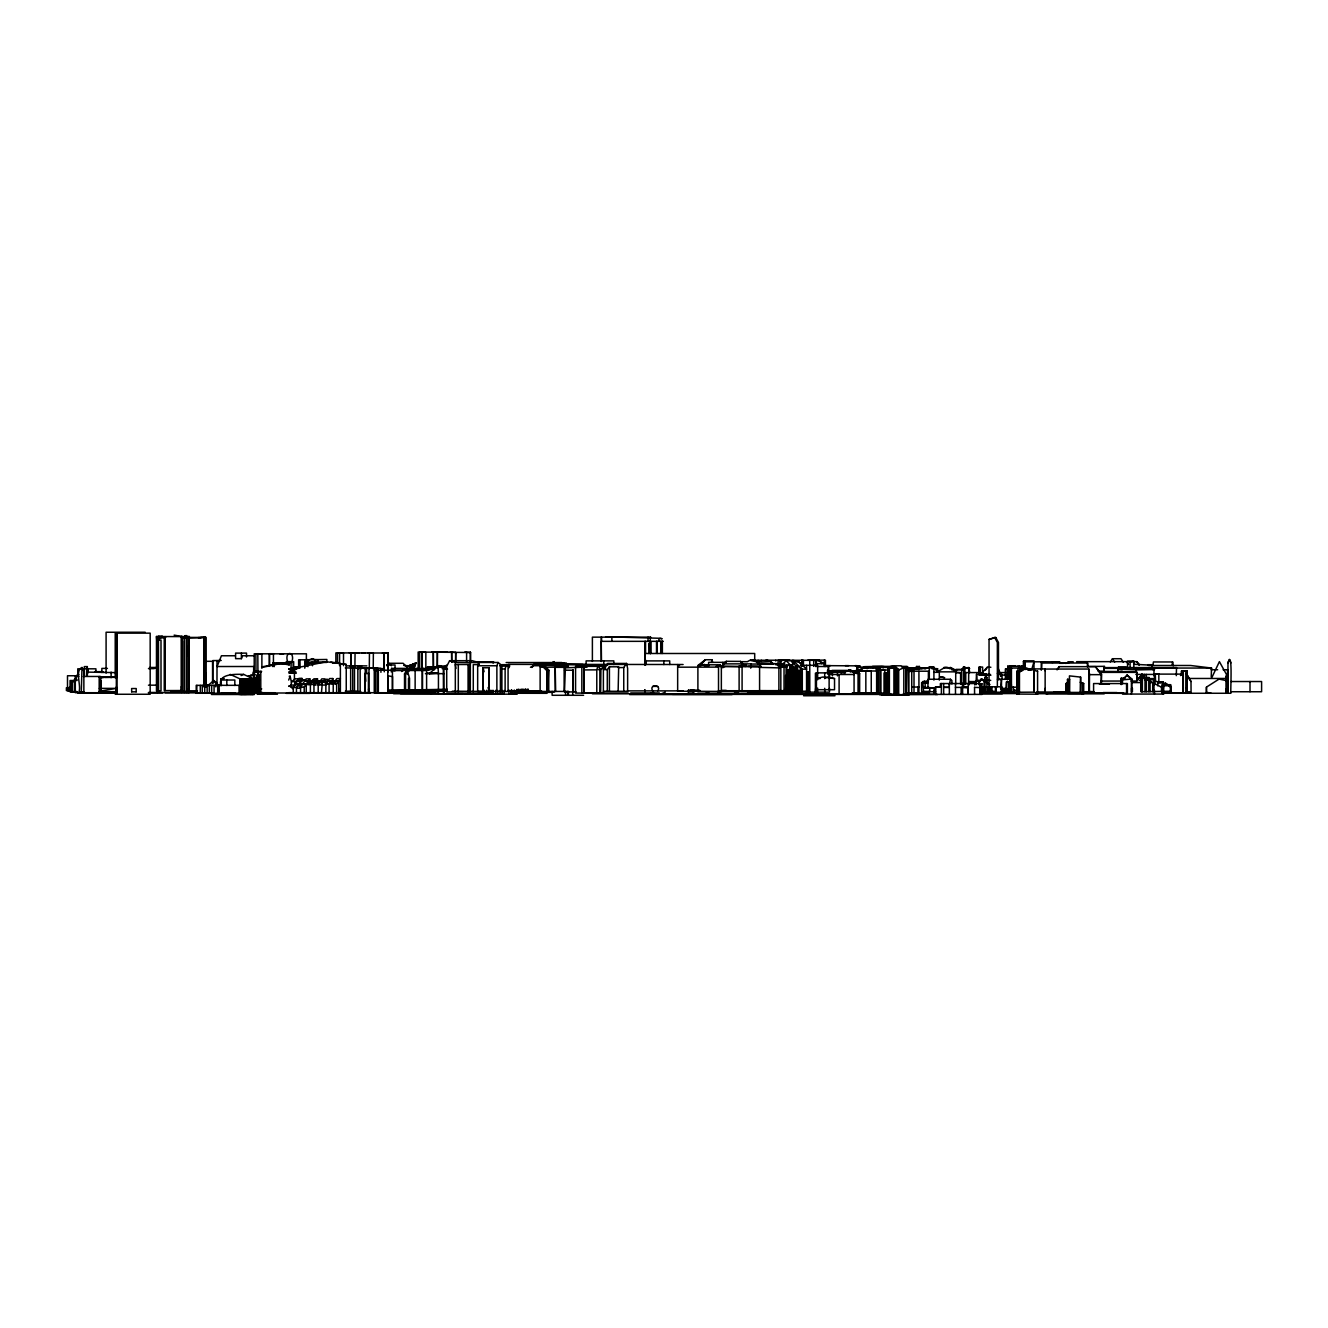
<?xml version="1.0" encoding="UTF-8"?>
<svg xmlns="http://www.w3.org/2000/svg" width="1328" height="1328" viewBox="0 0 1328 1328"><rect width="100%" height="100%" fill="white"/><g stroke="black" fill="none" stroke-linecap="round" stroke-linejoin="round"><path stroke-width="1.5" d="M1023.407 669.594L1023.407 661.311L1024.286 660.829L1025.15 667.934L1021.448 668.698M493.169 694.245L493.169 690.311M599.858 693.083L599.858 669.827L598.911 666.341L597.816 666.291L584.818 666.291L583.822 669.926L583.822 693.083L583.888 666.357M662.174 653.426L662.141 641.324M1025.498 661.809L1024.286 660.829M1045.153 688.352L1045.136 692.237L1045.136 668.914L1034.396 668.914L1034.396 670.823L1034.396 668.914M974.818 685.032L974.852 681.579L968.892 681.579L968.842 685.099M991.717 692.087C1001.262 690.593 977.757 692.054 994.025 692.502M1147.143 677.529L1147.093 679.72L1149.002 679.704L1149.069 677.529L1147.143 677.529L1147.259 680.251L1141.748 674.209L1136.967 681.065L1131.008 681.015M511.38 690.294L511.28 694.146L511.263 690.045M1104.099 666.49L1103.983 671.138L1098.073 671.121M1099.435 672.383L1137.183 672.383L1136.951 680.417L1142.528 674.209M645.225 664.896L645.375 659.203M1087.466 667.038L1087.566 663.021L1041.899 663.021L1041.667 669.03M785.91 681.164L785.628 690.643L785.628 675.471L787.537 675.471L787.537 690.643L759.583 690.643M1000.914 676.45L1001.013 673.479L997.378 673.379M982.72 674.209L982.737 675.139M1146.844 678.591L1154.132 678.591L1154.098 679.82L1148.62 679.82M1136.585 669.345L1136.668 667.586L1136.585 669.129M750.768 663.867L750.768 667.835L750.768 663.867L722.864 663.867L726.267 661.311L740.41 661.394L743.165 663.867M815.624 688.419L815.425 692.22L815.425 673.196L817.467 673.196M1118.541 669.345L1118.442 666.971L1126.194 666.971M272.539 666.324L272.755 663.236L274.099 663.236L274.249 666.623M187.912 655.667L189.406 636.61L164.373 636.56L164.373 690.593L182.783 690.527L182.783 640.76L181.604 640.76M1154.746 667.619L1154.646 669.129L1117.977 669.229L1136.27 669.86L1136.104 671.918L1117.927 671.918L1118.541 667.469M1226.325 693.266L1226.259 675.919L1226.458 680.915M877.941 689.083L877.625 692.934L877.625 669.76L878.489 668.648L879.485 669.827L877.625 669.827L879.717 668.648L880.713 669.71L880.713 692.934M1008.467 692.187L1008.682 681.828L1006.541 681.845L1005.927 692.187M1170.466 691.971L1170.566 684.684L1161.884 684.684M391.229 671.918L391.561 668.382L417.424 668.382M1001.627 675.753L1001.777 674.292L997.892 674.292M1001.495 686.659L1001.495 679.687L997.411 679.272L1009.828 679.272L1010.376 692.187M1001.495 679.687L1000.631 688.402L1005.91 688.352M990.124 674.292L976.545 674.292L975.914 684.202M1010.376 680.351L1008.616 682.708M1010.84 672.947L1011.438 668.034L1023.639 668.084M300.56 692.652L300.56 687.107L304.577 681.181L315.948 682.011L316.296 680.7L323.517 681.032L325.094 678.874L321.758 678.874L318.189 684.235L318.189 692.652M1067.546 693.365L1067.596 679.073L1067.662 693.365L1080.61 693.365L1080.61 677.097L1069.438 675.869L1069.438 693.365L1069.555 679.073M1152.87 665.444L1153.434 661.958L1172.624 661.958L1173.238 665.809M426.554 669.827L427.965 667.005L446.44 667.005M547.9 673.811L548.547 669.893L544.961 666.307L540.131 666.756L540.131 691.44L568.434 691.44L568.401 695.291M83.863 691.805L78.999 691.805C81.406 685.746 74.667 670.391 82.004 667.486L81.307 691.805M1172.043 665.378L1172.624 661.958M1170.798 691.224L1141.134 691.755L1141.134 677.18L1142.595 677.313L1141.134 677.18M207.732 685.663L213.858 680.55L216.564 682.907L215.8 686.875M927.309 683.256L928.056 679.255L950.433 679.255L951.894 680.484L951.894 683.986M949.321 685.248L950.433 679.255M1163.195 691.722L1170.798 691.888L1170.798 687.306L1165.436 683.173L1163.295 685.198M990.688 675.255L982.936 675.255L983.235 672.665L982.322 672.665L981.757 675.288M711.443 662.357L712.024 659.734L705.301 659.734L697.864 665.477L701.549 665.477M886.39 686.476L887.569 694.262L888.399 667.088L887.934 694.262M888.183 682.625C889.411 679.936 885.693 666.872 889.362 667.469M916.137 668.482L916.619 666.473L919.424 666.473L919.424 669.312M918.744 669.312L919.424 666.473M993.991 691.44L994.025 691.29A3.038 1.262 12.9 0 1 993.659 691.805A2.689 1.145 13.5 0 1 993.045 692.037A2.49 1.013 12.5 0 1 992.165 692.054L989.426 691.257M315.948 682.011L316.296 680.7L317.492 682.011L317.492 678.807L313.956 678.807C307.117 685.182 326.024 678.425 308.86 680.998L309.839 682.26L309.839 678.874L306.17 678.874L304.577 680.998L308.262 680.998L309.839 678.874M297.505 668.333L295.463 668.266L295.032 669.445L288.857 669.229L294.965 666.938L298.75 668.216L292.243 669.727L294.849 669.744M320.197 682.011L320.546 680.7L320.197 682.011L331.187 681.065L329.095 684.053L325.858 684.053L325.858 692.652M888.98 667.453L857.573 667.088L856.776 670.109L861.59 670.092M908.369 695.108L907.754 667.486L906.177 667.486L905.746 669.03L905.746 695.108M322.488 681.314L321.459 685.049L325.858 685.049L324.746 681.297L322.488 681.314L321.459 692.652M405.521 689.166L404.525 692.801L404.525 673.927L406.335 670.706L407.43 674.491M859.897 671.088C859.233 668.665 862.868 668.997 861.158 671.121L858.253 671.387M986.023 675.288L986.339 674.176L982.936 674.192M338.756 692.652L338.756 680.849L340.383 678.591L336.847 678.591L333.228 683.837L336.648 683.837L338.756 681.015L332.813 681.779L331.187 680.683L331.187 683.787L332.813 678.542L329.543 678.542L325.858 684.053M596.787 693.083L596.787 669.86L597.816 666.291M293.903 687.871L290.683 686.31L291.745 681.43L300.493 681.131L302.103 678.492L298.949 678.492L297.323 681.148L300.493 681.131M1016.235 692.27L1034.13 692.154L1034.13 669.827L1031.756 669.362L1033.981 661.809M505.121 691.473L505.121 668.98L506.366 664.681L500.673 664.681M464.85 651.998L470.527 652.513L470.527 662.373M887.934 669.046L891.885 667.669L895.52 668.25L895.52 694.262M447.835 652.015L437.808 652.048M1019.589 667.835L1019.472 666.357L1009.695 666.274L1008.882 678.791M450.026 652.031L455.703 652.463L455.703 662.34M252.785 694.494L253.598 671.354L261.633 671.354M470.311 691.905L470.361 662.506L478.595 662.489L478.595 664.598M572.683 695.291L573.049 669.76L573.049 691.905M420.163 652.015L425.84 652.38L425.84 670.258M1019.871 669.594L1020.419 668.133L1023.971 668.067M416.079 662.871L414.668 666.639L414.668 663.419L416.461 663.137M269.368 666.058L269.368 653.708L273.651 653.725M496.871 691.473L496.871 665.76L498.116 662.473L500.407 664.299L500.407 691.473M255.856 654.14L256.005 672.35M288.674 680.036L290.135 676.234L289.205 676.234M304.212 692.652L304.212 687.124L308.262 681.181L304.726 680.799M576.12 691.905L564.5 691.905L565.396 667.818L587.076 667.071M246.51 657.011L246.51 653.11L235.604 653.11L235.604 658.655L241.381 658.671L242.526 655.766L253.797 655.766M506.366 664.681L508.076 665.959L508.076 691.473L477.665 691.473L477.665 665.776L478.96 662.473L498.116 662.473M1016.684 682.891L1018.344 681.081M315.251 659.667L314.67 661.145L315.251 659.667L317.591 659.734L318.288 661.145L317.591 659.734M431.716 652.031L437.393 652.397L437.393 668.266M434.024 670.009L434.522 668.814L428.961 668.814L428.529 669.976L427.965 667.005M1227.852 662.987C1233.098 647.516 1230.143 693.598 1230.94 693.266L1161.768 693.266M349.314 652.961L359.34 652.994M1212.049 677.147L1219.403 661.643L1226.458 674.425L1226.458 693.266L1226.458 688.767M935.393 687.223L941.386 686.792L935.393 687.223L935.393 694.395L982.122 694.395L982.122 688.651L980.994 688.651M493.086 663.104L493.701 661.875L476.835 661.875M791.471 666.639L791.953 665.693L792.7 666.639L790.343 666.639L790.509 691.357L790.343 665.228L780.914 665.511M836.308 672.184L844.957 672.134L829.519 672.433M75.065 679.654L77.572 674.674L78.883 674.69M925.981 682.791L926.728 681.281L927.94 682.791L927.94 688.004M478.595 662.489L472.253 660.697L449.611 660.697L446.706 666.39L446.706 691.905L489.003 691.905M1019.672 669.594L1020.419 668.133M969.739 668.598L964.726 667.918L968.809 667.569L969.739 672.582M1140.105 680.55L1141.316 678.243L1140.022 680.55L1141.748 680.55M318.073 681.231L318.504 682.011L317.06 681.247L313.956 685.115L315.948 685.115L315.948 680.965L317.492 678.807M405.571 692.801L405.571 673.927L407.381 670.706L409.539 678.276L409.539 692.801M984.978 692.253L984.944 677.778L985.957 676.052L986.953 677.778L986.903 692.253M361.515 652.994L365.449 652.994M984.944 677.778L985.94 676.052L986.903 677.778M74.683 679.654L77.572 674.674M552.332 662.855L554.274 661.61M1180.575 675.487L1182.352 672.466L1180.542 675.487M277.469 694.212L257.25 694.212L257.25 675.454L258.661 673.08L256.619 675.454L256.619 690.427M830.93 672.267L832.025 670.408L851.497 670.408M290.683 685.049L295.264 685.049L297.323 681.032L300.493 681.032L298.435 684.484L302.967 683.787L295.264 684.202L293.272 687.306L293.272 692.652M279.76 653.791L283.677 653.791M296.459 692.652L296.459 687.306L298.435 684.086L295.264 684.103L298.435 684.202M1057.32 669.395L1059.229 666.656L1095.434 666.656L1101.46 674.026L1101.095 684.169M968.56 684.02L968.809 667.569M509.039 667.718L509.703 665.959M322.737 682.243L323.517 681.032L315.948 680.965M923.159 682.675L923.923 681.496L925.135 682.675L925.135 688.004M184.824 635.664L186.966 637.307M985.426 670.076L987.302 667.254L990.887 667.254M313.956 692.652L313.956 684.103L315.948 681.115M600.654 693.083L600.937 668.432L598.812 669.843L601.103 669.312M1007.836 668.997L1007.388 679.919M310.387 692.652L310.387 684.103L312.395 681.115M1110.308 661.942L1112.466 658.721L1121.015 658.721L1123.222 662.157M382.929 668.864L383.477 668.05L384.423 669.229L380.406 669.295M623.745 691.29L623.745 667.569L626.55 663.436L607.626 663.436L603.377 669.611L607.294 669.594L609.419 666.805L618.682 666.789L618.134 691.29M1057.038 669.843L1059.229 666.656M553.909 665.195L555.735 663.651M770.738 661.543L773.128 663.867L770.738 661.543L758.537 662.157L750.37 660.448L754.553 659.568L758.354 663.867M292.791 681.281L294.434 679.006L294.434 668.216L326.456 661.742L346.243 664.465L346.243 692.652M726.267 661.311L724.391 663.867L724.391 662.888L726.366 662.888M716.058 666.274L717.601 665.477M697.897 691.49L697.897 667.121L699.657 664.797L720.307 664.797L722.034 667.005L721.17 667.005M1024.635 667.984L1018.875 672.433L1024.635 667.984L1031.225 669.229M304.776 668.216L304.876 661.444L305.573 662.539L326.871 662.34L305.573 662.34L305.573 666.523M600.654 668.864L605.419 666.789L603.725 666.805M720.307 664.797L718.514 667.121L677.662 667.187L679.737 664.813M790.343 666.639L791.953 665.693M531.98 667.503L533.441 665.71L544.912 665.71M923.159 682.791L924.371 681.281L926.728 681.281M306.419 662.157L307 661.444L307.731 662.539L307.731 659.468M989.974 684.584L981.956 678.857L979.267 681.779M806.876 692.22L807.324 671.752L808.354 671.752L808.918 675.57L808.918 692.22M807.889 692.22L808.354 671.752M299.497 684.601L296.459 688.203L300.56 688.203L299.497 684.601L301.539 687.008M427.882 670.374L425.558 668.648L419.947 669.345L429.309 669.129L423.267 669.129M701.632 664.033L705.301 659.734M697.897 667.187L699.956 664.813M895.52 668.25L889.926 667.137L892.632 667.121M367.624 653.061L373.367 653.293L373.218 668.764M382.431 653.11L386.199 653.276M1131.838 688.369L1131.838 679.023L1127.19 675.155L1122.492 679.853L1122.492 683.92M288.674 686.327L291.164 685.796M1127.19 675.155L1122.492 679.853L1131.838 679.023M320.546 680.7L323.517 681.629L327.07 679.023L327.933 681.629L331.187 680.965M386.614 665.693L388.921 663.286L403.131 663.286L407.829 667.984M987.302 667.254L979.832 675.089M935.626 691.722L921.632 691.639L921.632 682.675L923.923 681.496M905.928 673.047L905.746 669.03L907.754 667.486M306.237 692.652L306.237 684.119L302.552 684.119L306.237 684.567L310.32 681.563M628.144 692.984L575.572 693.083L575.572 666.357L604.373 666.291M429.392 673.645L437.974 665.693L440.398 665.726L443.32 667.984L443.452 693.531M780.333 666.108L786.242 660.763L790.957 660.763L797.431 667.436L797.431 691.788M401.637 671.503L404.094 669.295L408.891 671.553M907.306 668.681L908.369 667.752M300.493 680.6L305.49 679.82L301.406 679.82L300.493 683.97M915.224 669.262L916.619 666.473M337.777 653.094L343.504 653.31L343.504 665.677M442.174 668.731L446.606 665.129M1023.357 668.548L1017.978 672.151L1023.357 668.548L1031.292 670.125M815.541 666.54L816.139 659.883L816.703 666.507L828.539 666.507L828.539 674.458M652.729 690.859C648.379 684.003 662.074 684.468 657.792 690.859M813.715 660.365L813.715 666.357M604.257 666.39L607.577 664.83L588.437 664.83L586.262 666.357M329.095 692.652L329.095 683.787L332.548 681.662M956.675 670.64L950.616 667.536C937.319 669.594 946.399 664.913 950.134 668.897M555.204 691.44L555.204 667.337L564.134 667.353L567.537 665.278L568.434 667.204M544.961 666.307L542.604 667.204L545.493 665.278L568.434 665.959M861.158 671.121L861.158 669.063L862.868 667.967L879.402 667.635L880.481 669.03L880.481 693.05M865.939 667.967L863.217 668.366M1206.455 687.124L1206.455 693.266L1206.438 687.124L1219.071 679.089L1226.109 680.567M924.935 668.947L930.662 666.639L935.476 669.395L937.585 672.317M693.847 693.067L688.286 693.067L688.634 690.062M1024.602 660.829L1023.805 669.594M944.158 667.851L937.402 671.852L956.11 671.852M915.54 668.797L916.818 668.05M867.284 666.905L865.79 667.735L864.561 666.639L881.925 666.407L883.137 667.951M750.851 659.767L747.382 661.676L740.974 661.676M555.204 667.337L555.668 691.44M530.436 667.303L533.441 665.71M891.088 667.602L892.615 666.805L883.17 666.805M863.034 667.42L865.773 667.22M865.375 667.403L866.404 666.872M782.74 666.623L784.035 666.623L775.403 663.602L761.127 663.602L759.583 667.403L778.889 667.868L784.035 666.623L784.035 690.643M241.098 675.57L243.655 674.392L253.548 679.073L253.366 694.494M243.655 674.392C236.65 674.275 217.609 673.163 220.763 685.381M220.763 678.774L222.772 679.239M222.224 679.239L224.233 678.525M428.761 670.109L433.625 668.698M649.757 693.78L653.575 692.187M661.444 693.78L665.262 692.187M412.46 668.333L412.46 664.199L414.668 663.419M890.972 667.37L892.366 667.137M841.769 672.798L850.169 670.142L859.648 673.628L859.648 693.033M846.7 671.47L850.169 670.142M307.299 660.514L312.379 658.655L314.67 659.784L312.379 658.655M698.179 666.208L702.047 664.78M705.649 666.058L709.119 664.78M898.707 695.075L898.707 669.727L895.753 667.038L892.831 667.038L895.786 669.86L894.757 668.88L894.757 694.262L895.769 670.192L894.757 669.478L898.707 669.876L903.82 667.884L903.82 695.108L881.742 695.075M891.237 667.254L892.615 667.337M891.852 667.436L893.761 666.756M307.88 663.685L316.247 662.357L307.88 663.685L307.88 666.689M360.154 692.851L360.154 667.735L378.131 668.449M989.045 687.356L989.045 639.415L994.672 637.49L995.784 637.49L998.473 642.486L998.473 679.753M995.784 637.49L989.045 639.415M443.32 667.984L445.942 669.428M157.302 638.901L165.801 637.174M253.698 674.74L248.203 676.101L255.109 674.707M1153.019 669.926L1154.298 669.544L1136.104 669.926M423.101 669.329L425.558 668.648M430.82 693.631L434.472 692.652M903.82 667.884L900.932 665.793L893.312 665.793L887.552 667.337M357.249 668.615L360.917 667.851L357.962 668.631M220.73 660.182L218.522 660.564M1067.314 683.405L1068.459 683.273M360.154 667.735L366.611 668.88M1080.212 682.227L1083.698 683.555L1083.698 692.618L1065.986 692.618L1065.986 683.538L1067.745 683.405M1065.986 683.538L1068.293 683.09M859.847 667.121L858.668 667.42M825.103 677.795L828.274 677.014L834.532 678.575L834.532 689.697L816.504 689.697M409.771 665.71L410.734 664.813L414.187 665.594M828.307 671.985L843.844 672.034L845.123 673.08L845.123 671.736L827.444 672.034M354.045 665.942L349.762 665.942M357.182 665.809L360.303 665.809M879.402 667.635L874.92 667.635L876.629 669.827L880.481 669.03M981.641 691.805L985.326 691.041M1131.29 661.859L1133.846 661.112L1127.505 661.112L1127.572 667.752M330.855 662.058L346.243 664.465M877.625 669.611L880.713 669.71M1021.796 670.258L1019.24 670.922M794.908 667.054L798.609 666.341L802.212 670.358L801.083 670.308L802.295 671.653L802.295 691.788L747.432 691.788M980.296 674.757L990.688 675.039M1141.283 691.755L1141.283 677.164L1142.478 677.297M840.973 673.08L840.973 671.852L841.67 673.08L840.973 672.051L847.231 670.906L858.087 673.064L858.087 693.233M99.334 691.324L116.333 688.369L99.334 688.369M1003.619 688.751L1003.453 692.253L1008.5 691.905M1018.51 671.238L1022.726 670.574M1027.922 669.744L1031.657 669.146M96.097 671.437L94.803 671.653L102.787 671.653M1044.422 661.742L1041.252 662.174L1044.422 662.025M292.359 669.312L295.032 669.445M933.916 680.102L933.916 667.154L915.39 669.013L916.353 669.013M921.848 668.764L933.916 667.154M424.528 693.1L428.479 692.602M1053.37 662.24L1051.793 662.373L1059.893 661.908L1044.024 661.742M1010.027 692.187L1010.16 680.816L1011.388 685.248M200.81 637.423L205.076 637.075L205.076 686.908M302.552 684.484L306.237 684.152L302.552 684.152M254.495 677.795L257.117 678.575M1003.553 692.286L1005.877 692.104L1001.627 691.954M1005.811 692.054L1008.516 691.905M429.392 673.661L438.439 673.08L438.439 693.531M815.508 660.315L819.027 660.082L821.65 663.618M908.12 668.001L912.635 668.797M1170.798 687.306L1171.346 691.888L1161.801 691.971M780.416 665.809L792.6 665.228L792.7 691.357L740.841 691.357M247.539 679.106L247.772 694.494M988.978 692.054L991.037 692.087M989.31 692.154L989.509 686.792M840.973 672.034L842.317 672.034M447.138 689.996L388.224 690.411L447.304 689.249M447.138 691.091L388.224 691.506L447.304 690.344M241.48 694.494L241.48 678.89L242.626 678.874L243.456 694.494M828.456 672.549L832.457 672.449M542.471 666.307L546.754 670.59L548.464 670.557L548.464 691.44M244.286 694.494L244.286 678.824L246.327 679.106L246.327 694.494M802.427 669.229L806.561 669.129L798.709 661.759L794.227 661.759L802.212 669.229L802.212 691.788M188.925 638.021L200.744 637.639M392.524 692.801L392.524 676.633L387.776 675.786L388.457 692.801M968.228 683.538L968.228 694.395L968.228 687.323L955.463 687.423M421.092 668.299L424.13 668.25M908.933 671.437L914.013 671.37L914.013 693.382L907.339 693.382M932.04 668.831L937.585 668.764L937.585 671.088M253.548 679.073L251.473 679.239M257.25 679.836L259.973 680.168M1147.193 679.421L1149.118 679.388L1149.069 677.529M156.023 668.266L158.082 668.25M901.546 666.606L907.19 666.556L908.933 668.084L908.933 695.108L884.232 695.108M781.511 665.643L779.984 665.228L783.537 665.378M245.746 694.494L245.746 678.84L247.772 679.089M1157.999 682.592L1163.328 682.592L1157.999 682.675C1167.777 678.957 1162.432 686.659 1163.726 694.063L1122.492 694.063M312.91 662.705L317.226 662.971L311.615 662.357M750.768 664.066L771.751 663.967L771.087 662.323M887.718 669.993L879.85 670.026M404.525 673.927L405.571 673.927M853.107 672.582L858.718 672.532L855.464 672.084L856.909 673.628L856.909 672.084M960.924 672.715L955.712 672.483L960.924 672.715L960.924 684.086M242.825 694.494L242.825 678.84L244.037 678.84L244.933 679.139L244.933 694.494M334.49 662.589L339.188 662.689L332.797 663.17M542.604 666.756L540.131 666.756M583.888 669.926L596.787 669.86M278.432 663.104L273.302 663.386L287.96 663.303L278.731 663.12M618.134 667.586L623.745 667.569M882.107 666.54L884.066 666.54M547.817 691.44L548.547 669.893L548.547 691.44M832.025 672.433L830.979 672.449M1121.23 681.048L1100.879 681.065M410.236 665.66L414.386 665.66M739.115 690.726L739.115 666.241L745.655 666.59M893.279 667.469L894.757 667.469M908.933 668.084L903.82 668.1L902.077 666.556L907.19 666.556M834.25 671.005L849.721 670.989M845.123 672.034L843.844 673.08M853.107 672.184L859.067 672.665L859.067 693.033M934.962 688.12L923.558 687.539L935.443 688.07L926.695 687.456M145.184 632.244L106.091 632.244L106.091 673.18M185.206 635.664L186.733 635.631L187.746 637.307M162.481 636.278L158.48 636.278L159.493 636.942M157.302 640.046L161.003 640.046L161.003 690.892L156.472 690.892L156.472 636.51L163.759 636.56M161.369 636.859L165.037 636.859M187.978 692.452L187.978 637.872L180.874 637.158L184.443 637.872L184.443 692.452M184.26 638.901L184.26 637.125L185.439 637.125L174.134 635.116M205.076 637.075L204.728 693.266M650.72 637.141L592.388 637.141L592.388 661.41M189.074 637.423L206.172 637.423L206.172 686.908M202.371 637.639L198.204 637.639M184.443 637.872L181.604 637.872M663.27 641.324L601.235 641.358L601.368 661.51L601.235 637.141M470.527 652.513L418.171 652.031L418.171 670.042M388.191 671.868L388.025 653.027L335.868 652.911L335.868 662.772M234.824 655.766L221.427 655.766L217.078 666.523L253.665 666.507L253.681 678.293M306.419 659.8L298.634 659.8L298.634 667.951M765.808 660.215L789.795 660.215M810.246 660.149L825.452 660.149L825.452 666.507M752.893 660.282L767.833 660.282M778.606 660.298L816.703 660.315M220.979 660.564L212.862 660.564L212.862 683.455M815.226 660.746L819.027 660.746L824.29 663.701L816.703 663.701M779.569 661.062L783.354 660.215M792.667 661.062L796.817 661.062L802.046 663.801L802.046 660.298M205.242 661.311L213.459 661.311M757.973 661.195L761.359 661.195L761.359 660.282M1023.407 661.311L1025.498 661.311M1025.15 661.809L1042.546 661.809M1067.861 661.776L1073.207 661.776M1076.626 661.659L1136.768 661.643L1139.54 664.681M725.835 662.357L708.588 662.357L708.588 666.258M506.151 662.539L551.751 662.539M554.058 662.539L561.91 662.539M541.924 662.738L563.769 662.954M1068.924 662.722L1065.338 663.104M276.473 663.104L291.131 663.104L290.965 673.113M566.409 663.004L557.909 662.971M1059.976 663.319L1063.512 663.319M781.047 663.834L784.831 663.834M508.192 664.365L582.926 664.531M479.358 664.598L473.283 664.598L473.283 691.905M683.107 664.515L533.524 664.365M704.355 664.382L707.127 665.743L701.665 664.332L704.819 665.876M775.336 664.465L775.701 664.73M1147.674 664.714L1153.268 664.714M386.614 664.979L395.047 664.979L395.047 668.831M409.771 665.046L412.925 665.046M500.357 665.179L506.549 665.179M507.595 665.013L509.587 665.013M741.19 665.096L746.436 665.096M403.679 665.411L410.302 666.042M499.959 665.428L508.558 665.378M705.218 665.477L708.903 665.477M790.343 665.228L792.6 665.228M800.469 665.328L817.65 665.295L817.65 679.787M405.007 665.71L414.485 665.71M477.665 665.776L496.871 665.76M824.505 665.627L859.697 665.876M1148.537 665.494L1190.652 665.494L1211.518 668.05L1211.518 669.744M346.143 665.876L366.843 665.876M440.182 666.009L445.81 666.009M500.44 665.975L508.076 665.959M859.963 665.876L855.149 665.627M1021.896 666.025L1024.403 666.025M718.514 666.158L724.789 666.59L718.514 666.158L718.514 691.49M1017.447 666.291L1019.107 666.291M1019.456 666.125L1024.552 666.125M761.044 666.457L721.353 666.44L721.353 690.726M795.538 666.341L798.609 666.341M1087.898 666.49L1104.614 666.341M500.407 666.59L501.901 666.59L501.901 691.473M741.124 666.689L725.005 666.44M761.127 666.656L745.954 666.457M294.965 666.938L298.518 666.938M542.604 667.204L564.749 667.187M426.985 667.303L445.444 667.303M149.483 667.469L158.065 667.469M869.508 667.602L872.961 667.602M1104.996 667.602L1176.525 667.552L1176.293 675.67M296.426 667.934L300.128 667.934L299.962 659.8M345.297 667.934L357.846 667.934L357.846 691.224L345.297 691.224M907.92 667.801L916.303 667.768M294.434 668.216L298.302 668.216M908.269 668.017L928.455 668.017M107.435 668.399L101.858 668.399L101.858 672.499M1105.394 668.366L1119.62 668.366M1151.525 668.432L1133.813 668.432L1133.863 661.327M148.454 668.631L154.28 668.631M1008.732 668.98L1005.379 668.98L1005.379 678.857M1088.894 692.237L1088.844 669.046L1045.136 669.063L1045.219 670.872M288.774 669.279L296.194 669.295M918.179 669.312L906.974 669.395M407.779 669.395L434.82 669.113M788.002 691.357L788.002 669.627L790.243 669.627L790.243 691.357M964.261 669.378L956.11 669.378L956.11 672.483M1118.193 669.511L1122.177 669.893M292.359 669.827L295.032 669.279M1088.894 669.644L1088.894 670.806M1211.236 669.744L1217.66 669.744M1223.121 669.744L1227.968 669.744M879.418 670.159L884.78 670.159L884.78 693.05L852.742 693.05M963.132 669.959L961.704 669.959L963.63 666.689L963.73 685.514M374.264 670.225L415.133 670.225L415.133 693.216M861.009 670.275L855.249 670.673L861.009 670.574M374.845 670.491L374.845 692.801L374.728 670.491L378.331 670.491L378.331 692.801L377.683 688.734M404.21 670.557L393.553 670.557L391.561 668.382M405.737 670.507L426.603 670.507L426.603 693.216M827.825 671.022L876.629 671.005M827.244 671.022L871.251 671.038L871.251 692.851M909.796 671.204L928.388 671.204L928.388 681.131M1037.616 694.195L1016.684 694.046L1016.916 671.188L1018.144 671.188M1181.472 674.109L1181.472 671.022L1187.166 671.022L1187.166 693.15L1186.535 687.439M829.519 671.736L845.123 671.736M1018.012 671.686L1018.808 692.237M87.565 672.101L117.03 672.665M253.598 671.354L261.384 671.985M288.641 671.985L295.995 671.985M103.833 672.317L95.915 672.051L95.915 668.814L77.771 668.814L77.771 674.856M806.876 672.283L807.889 672.283M933.916 672.317L939.311 672.317L939.311 680.102M980.097 672.582L965.008 672.582L965.008 684.02M999.503 672.582L1005.827 672.582M816.454 672.848L829.485 672.914L829.485 678.691M887.569 672.848L884.199 672.848L884.199 694.262M288.973 673.18L296.36 673.18M426.603 673.08L438.439 673.08M368.985 673.479L364.735 673.479L364.735 692.851M425.408 673.661L443.917 673.645L443.917 693.531M859.648 673.628L848.658 670.142M1155.526 681.33L1155.31 673.96L1159.045 674.109M1158.746 674.109L1183.314 674.109M828.323 674.475L854.07 674.508M1135.855 674.425L1154.796 674.425L1154.796 682.243M982.322 672.665L982.322 675.089L983.235 675.089M1000.366 675.089L1006.06 675.089M807.905 675.57L808.918 675.57M77.024 675.753L67.496 675.753L67.496 690.792L71.446 690.792M78.817 676.467L75.298 676.467L75.298 692.701L117.196 692.735M83.332 676.467L100.613 676.467L100.613 692.701M99.334 677.081L116.333 677.081L116.333 691.656L116.499 688.087M1080.61 677.097L1080.328 693.365M99.285 677.346L115.453 677.28M104.962 677.429L114.059 677.28M101.028 677.811L104.447 677.313M222.772 678.525L221.56 679.239M1125.048 678.16L1121.23 678.16L1121.23 683.97M820.106 678.575L816.504 678.575L822.862 677.014L834.532 678.575M1188.178 678.475L1226.126 678.459M294.434 679.006L302.103 678.492L302.103 681.281M76.958 679.405L74.418 679.405L74.418 691.539M1067.546 679.471L1069.505 679.471M77.14 680.5L70.069 680.5L70.069 691.921L77.14 691.921M331.187 680.683L338.756 680.849M100.181 680.849L101.26 680.849L101.26 691.855M1231.106 681.53L1261.6 681.53L1261.6 691.739L1231.106 691.739M75.181 681.629L70.982 681.629L70.982 691.656L76.958 691.539M1131.838 682.575L1141.682 682.575M1150.496 682.592L1154.43 682.592M1163.245 682.459L1163.328 694.063L1163.245 682.459L1154.464 681.264M921.632 682.675L927.94 682.791M1165.436 683.173L1171.346 687.29M329.095 683.787L333.228 683.787L333.228 692.652M981.923 694.395L981.923 683.771L980.994 683.771L981.226 690.377M318.189 684.235L321.459 684.235M306.237 684.567L312.395 684.567M1099.401 684.219L1109.428 684.219M217.742 685.082L221.577 685.082M320.197 685.115L318.189 685.115L317.06 681.247M148.454 685.198L157.932 685.148M205.076 685.447L209.193 685.447M221.577 685.447L217.742 685.447L217.643 693.266M1161.801 685.763L1170.466 685.763M1016.866 686.178L1017.231 692.237L1016.966 671.188M652.729 686.377L657.792 686.377M979.798 686.792L1001.91 686.792L1001.91 692.187M912.469 687.057L918.926 687.041M293.272 687.306L296.459 687.306M949.321 687.34L943.644 687.34L949.321 687.356M962.617 694.395L962.617 683.538L962.617 687.306L968.228 687.306M1011.438 687.174L1017.945 687.174M974.553 694.395L974.553 687.34M980.18 687.605L974.52 687.34M968.261 687.804L962.617 687.323M115.918 688.087L116.681 691.656L99.334 691.656M253.648 688.867L261.732 688.867M1000.631 688.751L1008.666 688.751M1017.182 688.933L1018.808 688.8M1226.325 688.767L1227.52 688.767M187.978 689.166L189.157 689.166M254.71 689.564L260.852 689.564M699.79 690.328L690.676 690.328L699.79 690.676M722.083 690.361L726.217 690.361M70.982 690.56L66.4 690.56L66.4 687.788L68.226 687.921M508.192 690.875L541.542 690.875M627.43 690.875L683.107 690.875M718.514 690.726L766.123 690.726M189.074 691.025L197.507 691.025M507.977 691.191L541.26 691.191M792.584 690.942L797.464 690.942M170.997 691.407L175.894 691.407M603.377 691.29L627.629 691.29L627.629 668.382L626.55 663.436M722.034 691.49L677.662 691.224L677.662 664.564M800.469 691.224L806.561 691.224M923.159 691.49L927.94 691.49M174.582 691.523L196.81 691.523M346.359 691.722L350.426 691.722M356.568 691.556L360.303 691.556M697.864 691.722L794.36 691.589M987.783 691.755L994.489 691.755M1090.072 691.49L1094.255 691.739M1132.435 691.606L1131.506 691.606L1131.506 688.319L1132.435 688.319L1132.369 691.606M99.285 691.921L115.453 691.921M131.621 691.822L136.236 691.822M355.804 692.021L360.917 692.021M545.708 691.971L553.776 691.971M1053.735 691.788L1066.301 691.788M1083.299 691.971L1093.923 692.004L1082.951 692.237M1186.319 691.805L1191.067 691.805L1191 681.513L1186.551 673.977L1191 681.513M253.648 692.154L261.732 692.154M346.143 692.22L360.917 692.22M546.19 692.154L553.959 692.154M755.433 692.154L829.485 692.154L829.485 688.302M981.226 692.187L1015.439 692.286M1036.189 692.237L1066.782 692.237M148.454 692.469L189.406 692.452M254.495 692.602L257.931 692.602M362.577 692.585L370.861 692.585M522.336 692.585L525.689 692.585M546.123 692.353L551.85 692.353M1003.387 692.486L1008.516 692.486M1017.779 692.552L1019.721 692.552M1036.404 692.569L1080.544 692.552M1103.153 692.569L1116.981 692.569M165.004 692.851L212.115 692.851M221.261 692.768L234.824 692.768M253.482 692.668L275.294 692.735M288.674 692.652L434.903 692.768M515.164 692.635L540.894 692.652M582.162 692.784L600.538 692.784M852.327 692.851L876.629 692.851L876.629 669.827M908.02 692.867L918.926 692.867M987.783 692.652L994.489 692.652M1005.379 692.701L1018.31 692.701M1036.155 692.652L1044.19 692.652M1096.181 692.834L1122.973 692.735M77.771 692.967L116.864 692.967M148.454 692.967L162.829 692.967M260.471 693L289.57 693M305.44 693.05L328.248 693.05M346.077 693.083L370.064 692.967M375.791 693.1L435.468 693.1M515.247 693.1L544.131 692.95M630.75 692.95L659.319 692.95M734.384 693.1L738.75 693.1M907.007 692.901L928.388 693.033M998.473 693.083L1018.427 693.083M1036.023 693.083L1047.759 693.083M1072.111 693L1075.265 693M1082.054 692.95L1123.82 693.05M1162.697 693.15L1190.867 693.05M239.355 693.266L196.212 693.266L196.212 685.364L254.428 685.314L254.428 694.494L211.434 694.494M286.267 693.365L309.773 693.365M326.92 693.199L360.95 693.199M385.352 693.183L438.439 693.216M515.397 693.266L547.053 693.316M852.526 693.233L858.237 693.166M1036.155 693.249L1046.215 693.249M1082.121 693.166L1127.389 693.349L1127.389 683.555L1093.591 683.555L1093.591 693.349M220.763 693.565L253.548 693.565M400.409 693.631L463.19 693.631M981.691 693.565L1018.659 693.565M1036.122 693.697L1047.742 693.697M393.586 693.731L485.832 693.93M493.153 693.963L496.821 693.963M592.388 693.78L843.446 693.93M877.791 693.963L880.364 693.963M933.916 693.714L935.526 693.714M981.757 693.747L1002.341 693.747M1081.739 693.847L1104.232 693.847M464.451 694.245L517.057 694.146L517.057 689.298M646.719 694.212L680.318 694.212M822.63 694.029L898.707 694.262M902.907 694.229L933.916 694.229L933.916 690.361M1046.215 694.013L1083.598 694.013M115.221 694.262L150.18 694.262L150.18 633.157L115.221 633.157L115.221 677.977M672.416 694.361L891.652 694.428M629.638 694.577L732.143 694.577M879.7 694.743L937.585 694.527M583.59 695.291L552.133 695.291L552.133 691.373M803.623 695.756L834.997 695.756M449.611 660.697L455.321 662.473L470.311 662.639M412.46 664.199L415.166 664.199M1007.836 678.674L1007.836 666.125L1015.621 666.141M760.911 666.407L748.511 666.407M907.754 668.001L916.619 668.067M501.735 668.963L505.121 668.98M444.033 669.129L447.553 669.129M828.307 671.951L842.317 671.985M248.718 679.239L250.129 679.239M250.129 678.824L252.021 679.023L252.021 694.494M310.387 684.103L313.956 684.103M688.286 690.261L693.432 689.996M1211.219 677.064L1211.518 668.05L1152.289 668.05L1151.974 665.228L1151.974 669.262M990.721 680.351L977.142 680.301L976.545 674.292M249.216 694.494L249.216 679.089L247.29 678.874L247.29 694.494M240.019 694.494L240.019 678.907L242.061 679.172L242.061 694.494M300.56 687.107L304.212 687.124M868.263 667.951L867.051 668.731M951.628 669.76L963.962 669.827M841.67 672.034L837.453 671.852L837.453 675.836M384.107 668.764L384.107 653.027L388.191 653.31M1117.927 671.52L1103.983 671.42L1104.033 668.133L1118.11 668.133L1118.176 669.959M1133.863 664.282L1152.289 665.228M981.01 678.857L989.045 684.584M964.726 667.918L968.56 667.967M1147.193 680.185L1144.587 677.595M564.5 670.159L572.866 670.258M1080.61 682.824L1083.698 683.555M565.413 664.299L586.511 664.581M797.431 670.159L799.987 671.57L799.987 691.788M792.6 667.303L794.808 668.499L794.808 690.942M794.808 668.499L795.605 690.942M796.518 690.942L796.518 668.548L794.476 667.353L795.605 668.515M796.335 690.942L796.335 667.403L797.431 667.436M796.518 668.548L797.464 668.565L796.335 667.403M252.021 679.023L251.772 694.494M1034.13 669.827L1024.203 667.984M452.333 691.191L482.944 691.423L482.811 667.768L489.102 667.768L489.102 691.473L488.09 687.522M799.987 671.57L800.751 691.788M801.465 691.788L801.465 671.619L799.539 670.258L800.751 671.603M1155.31 673.96L1158.813 674.109L1158.846 681.729M584.818 666.291L585.847 666.341M625.837 636.959L605.585 636.743L660.829 638.303C665.56 640.129 655.833 636.162 659.717 641.324M288.923 669.03L290.6 669.279M230.242 674.392L240.75 679.239L240.75 694.494M393.553 670.69L395.08 670.789M861.158 669.063L862.005 669.827M980.23 681.281L976.246 680.965L976.246 684.667L976.279 680.965L979.815 681.247M161.667 636.51L162.514 636.577M156.472 636.51L157.551 648.645M927.641 687.539L934.265 688.12L934.265 691.639M921.4 668.648L908.07 668.499M932.256 668.2L937.585 668.764M979.151 683.555L981.923 683.771M739.115 666.241L742.086 666.59L742.086 690.726M373.334 667.785L378.414 668.648M1064.94 663.22L1066.118 663.436M1033.881 670.474L1037.616 671.138M982.322 675.089L983.235 675.255L983.235 672.665M1026.693 669.279L1030.013 669.943M184.26 637.125L187.978 637.872M1207.301 692.436L1211.219 693.266M1014.194 692.818L1014.194 689.83L1018.144 691.025M851.314 670.906L858.087 673.064M704.537 664.73L707.658 665.793M827.626 670.175L832.158 671.852M855.846 671.536L854.485 671.188M1082.918 683.538L1081.457 682.99L1082.918 683.588L1082.918 692.618M717.9 692.187L721.718 693.78M706.264 692.187L710.082 693.78M417.158 669.096L419.565 670.092M116.067 687.174L116.997 687.589M914.013 671.37L907.339 668.017M908.053 669.528L911.738 671.37L911.738 693.382M1162.963 691.755L1162.963 687.954L1161.502 687.323L1161.502 691.755M1154.381 683.422L1141.881 677.031M1162.963 687.954L1152.687 682.725L1152.687 691.755M1148.786 691.755L1148.786 680.65L1150.878 681.762M907.804 669.279L911.058 671.022M1152.787 682.625L1153.982 683.256L1153.982 691.755M818.114 660.149L819.027 660.746M335.353 680.749L336.847 681.779M893.312 665.793L898.707 669.727M1014.194 689.83L1014.725 692.818M544.961 667.204L548.547 669.893M289.172 685.796L293.272 688.917M775.403 663.602L779.901 667.353M857.573 667.088L858.668 668.017M950.616 667.536L955.712 671.852L955.712 683.97M1126.891 675.155L1131.406 679.04L1131.406 694.063M404.094 669.295L406.551 671.503M890.806 666.673L891.885 667.669M740.41 661.394L742.883 663.867M388.921 663.286L391.378 665.743M786.242 660.763L791.339 666.009M786.076 667.237L778.142 663.602C794.36 671.553 784.284 663.867 776.432 663.602L786.076 667.187L786.076 675.471M100.015 679.455L101.26 680.849M297.323 685.049L294.169 681.43L295.264 685.049M324.746 681.297L326.871 683.804M308.86 680.998L309.839 682.26M216.564 682.907L218.605 685.547M1126.426 661.659L1128.568 664.498M964.925 667.569L965.688 668.582M553.062 661.61L553.959 662.855M1095.434 666.656L1101.095 674.657L1089.441 674.657L1089.475 673.528L1089.441 691.788M1112.466 658.721L1114.707 662.124M213.858 680.55L216.979 685.298L217.012 660.564M922.794 681.496L923.558 691.639M1136.768 661.643L1138.926 665.062M906.177 667.486L906.891 668.681M355.057 653.31L354.908 666.805M437.393 652.397L437.244 668.117M994.672 637.49L997.361 642.486L997.361 686.676M339.586 653.31L339.586 665.677M332.149 681.662L333.228 683.787M924.371 681.281L925.135 682.791M791.106 665.71L791.571 691.357M873.426 668.216L872.529 666.39L892.2 666.39L893.08 668.233M82.004 667.486L83.863 671.57L83.863 692.701M290.135 676.234L291.513 682.592M369.45 653.293L369.284 668.764M253.017 672.964L253.681 674.192M758.537 662.157L759.267 663.867M1230.923 662.987L1229.396 659.369L1227.968 662.987L1227.968 693.266L1227.852 669.744M273.435 654.057L273.435 664.249M998.042 667.967L1000.167 673.313M309.291 681.563L310.387 684.567M455.703 652.463L455.554 662.025M466.593 652.513L466.593 662.373M339.204 689.016L340.383 692.652L340.383 664.465M484.089 671.719L483.077 667.768L483.077 691.473M712.024 659.734L712.621 662.357M1007.836 666.125L1008.317 678.625M456.002 668.432L455.321 664.515L469.249 664.515L469.249 691.905M1009.828 679.272L1010.027 680.832M368.52 688.983L368.985 692.851L369.001 668.2M1001.777 674.292L1002.159 678.359M414.17 666.274L414.236 667.27M365.283 673.479L365.814 681.231M181.338 686.593L181.604 690.593M437.974 665.693L438.439 673.645M788.002 669.627L788.185 673.578M272.755 663.236L272.904 666.623M968.892 681.579L968.959 683.289L974.868 683.239L974.852 681.579M1001.013 673.479L1001.096 676.45M1154.132 678.591L1154.215 681.314M1087.566 663.021L1087.682 666.689M1137.183 672.383L1137.399 680.401M1018.078 688.9L1018.144 692.237M1170.566 684.684L1170.632 691.971M443.834 667.818L443.917 673.645M648.728 643.366L648.844 653.459M661.078 653.426L660.962 641.324L660.962 653.426M790.509 666.639L790.542 670.756M650.172 641.358L650.239 653.459M662.373 641.324L662.373 653.426M1250.013 681.53L1250.013 691.739M1227.52 669.744L1227.52 693.266M1227.188 688.767L1227.188 693.266M1187.033 693.15L1187.033 671.022L1183.314 671.005L1183.314 693.15M1186.668 671.005L1186.668 693.15M1185.921 671.005L1185.904 693.15M1183.165 674.109L1183.165 693.15M1181.605 671.022L1181.605 675.039M1157.767 681.712L1157.75 685.829M1154.547 674.425L1154.464 684.916M1154.464 690.411L1154.464 694.063M1153.982 667.552L1153.982 675.952M1150.065 681.33L1150.065 691.755M1146.33 674.425L1146.346 678.326M1146.379 691.755L1146.379 679.372L1145.002 678.674L1145.002 691.755M1144.553 674.392L1144.587 680.152M1142.379 677.297L1142.379 691.755M1141.682 674.392L1141.665 678.226M1130.095 661.742L1130.095 667.752M1126.559 683.555L1126.559 693.349M1121.23 678.16L1121.23 684.617M1101.46 674.026L1101.46 684.169M1088.844 669.046L1088.761 692.237M1082.469 683.571L1082.469 692.618M1066.533 683.538L1066.533 692.618M1041.252 661.809L1041.252 670.242M1037.583 671.088L1037.583 694.195M1033.997 692.154L1033.981 660.829L1025.116 660.829L1025.116 669.594M1020.352 667.967L1024.087 667.967L1017.978 668.698L1017.978 694.195M1019.472 671.636L1019.472 692.154M1018.875 672.151L1018.875 694.195M1018.078 671.188L1018.078 692.237M1017.746 673.91L1017.746 690.593M1013.447 687.174L1013.447 692.286M1011.438 668.034L1011.438 692.303L1011.322 684.269M1010.973 672.117L1010.84 684.567M1009.695 666.274L1009.712 692.187M1008.682 681.828L1008.666 692.187M1007.255 688.751L1007.437 692.187M1006.541 681.845L1006.508 692.187M1006.259 688.751L1006.259 692.187M1005.91 668.98L1005.91 678.857M1005.711 688.751L1005.711 692.187M1005.23 688.751L1005.23 692.187M1004.333 688.751L1004.333 692.187M1002.574 688.751L1002.574 692.187M1002.092 688.751L1002.092 692.187M1001.246 686.792L1001.246 692.187M995.95 686.792L995.95 692.187M995.734 686.792L995.734 692.187M995.436 686.792L995.436 692.187M991.983 686.792L991.983 692.187M990.456 686.792L990.522 692.187M988.098 686.792L988.015 692.187M986.339 674.176L986.339 675.255M985.276 686.792L985.227 692.187M984.065 681.297L983.982 692.187M983.666 686.792L983.666 692.187M982.936 686.792L982.936 692.187M982.82 686.792L982.82 692.187M982.604 672.516L982.604 667.054L979.051 667.054L979.051 675.089M981.707 688.651L981.707 694.395M980.296 667.054L980.296 675.089M980.213 694.395L980.18 683.538L940.373 683.538L940.373 687.157M980.081 683.555L980.081 694.395M979.35 667.054L979.35 675.089M979.101 681.198L979.101 684.8M965.738 672.582L965.738 684.02M964.875 666.988L964.726 683.704M961.704 669.378L961.704 683.721M961.157 687.423L961.107 694.395M960.592 672.732L960.592 684.086M955.463 683.538L955.496 694.395M949.321 683.538L949.354 694.395M943.644 683.538L943.677 694.395M941.386 683.538L941.386 694.395M935.609 686.792L935.609 694.395M929.783 688.087L929.783 691.639M929.301 667.154L929.301 678.757M929.301 690.361L929.301 694.229M918.926 671.204L918.926 693.033M917.93 687.041L917.93 692.901M906.177 669.03L906.177 695.108M897.363 694.262L897.363 670.192L895.52 670.192L895.769 694.262L895.769 667.967M896.898 670.192L896.898 694.262M896.284 670.192L896.284 694.262M894.524 667.752L894.524 694.262M894.142 668.183L894.142 694.262M889.378 669.046L889.378 694.262M886.54 672.848L886.54 694.262M884.581 672.848L884.581 694.262M878.854 669.76L878.854 692.934M865.839 671.038L865.839 692.834M858.718 672.167L858.718 693.033M856.776 665.627L856.776 671.503M854.07 673.08L854.07 694.361M848.609 665.627L845.206 665.627M839.097 674.508L839.097 694.361M832.424 671.968L832.424 675.836M830.498 665.627L826.365 665.627M829.12 678.575L829.12 689.697M828.423 666.507L828.423 674.707M824.705 672.848L824.705 678.641M824.705 688.286L824.705 692.154M824.29 660.149L824.29 666.507M817.65 688.087L817.467 692.22M816.438 673.196L816.438 692.22M809.748 660.298L809.814 692.22M806.561 665.328L806.561 692.22M803.357 666.307L803.357 660.298L803.291 666.357M802.643 663.585L802.079 659.883L801.481 666.722M800.253 670.275L800.253 691.788M798.775 670.225L798.775 691.788M795.389 667.386L795.389 690.942M793.729 660.298L793.729 663.784M793.679 667.337L793.679 690.942M792.567 660.298L792.567 663.452M789.23 669.627L789.23 691.357M786.757 665.228L786.956 690.643M781.047 660.215L781.047 666.523M780.831 667.685L780.831 690.643M779.868 660.215L779.868 664.946M778.889 667.868L778.889 690.643M778.142 660.215L778.059 664.232M775.768 660.215L775.768 661.062M759.583 666.457L759.583 690.726M758.122 660.282L758.122 664.083M754.702 661.095L754.702 653.492L645.176 653.492L645.176 664.896M722.864 662.357L722.864 667.835M693.747 690.012L693.498 693.067M669.71 664.515L669.71 660.896L646.155 660.896L646.155 664.564M663.834 660.896L663.834 664.564M657.194 641.324L657.194 653.492M656.513 641.324L656.513 653.077M650.637 641.358L650.637 653.459M650.305 637.141L650.172 653.459M648.047 637.141L648.047 641.358M645.541 641.358L645.541 653.492M644.86 641.358L644.86 664.847M613.818 664.515L613.818 660.879L586.113 660.879L586.113 664.564M611.876 637.141L611.876 641.358M609.419 666.805L609.419 691.29M607.294 669.594L607.294 691.29M605.419 666.39L605.419 668.764M603.759 660.879L603.759 664.564M603.377 667.27L603.377 693.083M601.584 637.141L601.584 641.358M581.847 666.357L581.847 693.083M567.886 691.373L567.886 695.291M565.429 691.373L565.628 695.291M564.134 667.353L564.134 691.44M546.754 670.59L546.754 691.44M528.312 689.132L528.312 693.266M527.316 689.132L527.316 693.266M525.755 689.132L525.755 693.266M525.29 689.149L525.29 693.266M523.813 689.149L523.813 693.266M522.585 689.149L522.585 693.266M521.522 689.166L521.522 693.266M520.078 689.265L520.078 693.266M518.518 689.166L518.518 693.266M516.559 690.062L516.559 694.146M514.417 690.062L514.417 694.146M512.874 690.344L512.874 694.146M511.629 690.294L511.579 694.146M508.956 690.045L508.956 694.146M504.159 690.46L504.159 694.245M502.133 690.46L502.133 694.245M500.108 690.46L500.108 694.245M497.718 690.46L497.718 694.245M495.693 690.311L495.693 694.245M492.107 690.411L492.107 694.245M490.812 690.228L490.812 694.245M488.82 667.768L488.82 691.473M488.671 690.228L488.671 694.245M486.679 690.261L486.679 694.245M484.322 690.261L484.322 694.245M470.378 652.031L470.378 662.041M468.07 664.515L468.07 691.905M458.309 664.515L458.309 691.905M455.321 662.473L455.321 691.905M451.786 662.34L451.636 652.031L451.636 662.025M433.476 668.266L433.326 652.131L433.326 668.117M422.536 670.507L422.536 693.216M422.188 670.507L422.188 693.216M421.922 668.283L421.773 652.164L421.773 668.15M419.665 652.031L419.665 670.042M413.539 668.847L413.539 667.967L409.671 667.967L409.671 668.847M408.509 678.293L408.509 692.801M405.023 690.411L405.023 691.506M392.441 670.225L392.441 692.801M388.191 675.852L388.191 692.801M388.025 652.911L388.025 670.74M387.776 670.225L387.776 692.801M384.257 653.293L384.257 671.852M380.937 672.317L380.937 668.2L366.611 668.2L366.611 673.479M377.019 670.491L377.019 692.801M374.264 668.2L374.264 692.851M368.42 673.479L368.42 692.851M365.283 668.548L365.283 692.851M361.498 665.876L361.498 668.781M354.493 667.934L354.493 691.224M352.7 667.934L352.7 691.224M351.14 665.677L350.99 653.044L350.99 666.805M350.642 667.934L350.642 691.224M337.495 652.911L337.495 662.772M336.648 683.837L336.648 692.652M335.27 680.683L335.27 683.787M332.813 678.542L332.813 681.779M326.871 662.191L326.871 659.468L304.992 659.8M312.512 663.685L312.512 665.76M308.262 680.998L308.262 684.567M306.22 666.357L306.436 653.808L254.212 653.808L254.212 674.408M298.949 678.492L297.323 681.032M293.671 669.445L293.671 661.643L286.267 661.659L286.267 663.386M293.206 661.643L293.206 667.486M293.206 669.279L293.206 673.113M291.745 662.44C295.812 650.554 283.545 650.471 287.827 662.44M290.251 669.279L290.251 673.113M289.637 661.643L289.637 663.104M289.155 661.643L289.155 663.104M286.765 661.659L286.765 663.386M269.501 654.057L269.501 666.291M261.882 668.333L261.882 654.04L257.815 653.675L257.947 672.416M260.786 671.337L260.786 690.809M259.491 694.212L258.91 674.441L258.91 694.212M257.848 680.185L257.848 694.212M255.74 688.867L255.74 692.154M255.374 678.708L255.374 690.344M254.495 671.985L254.495 686.41M252.602 678.757L252.602 694.494M251.341 678.824L251.341 694.494M250.71 675.305L250.61 694.494M250.328 679.04L250.328 694.494M249.93 678.857L249.93 694.494M248.967 679.089L248.967 694.494M248.519 678.874L248.519 694.494M246.942 678.824L246.942 694.494M246.095 679.123L246.095 694.494M245.497 678.824L245.497 694.494M244.651 679.123L244.651 694.494M244.037 678.84L244.037 694.494M243.19 679.139L243.19 694.494M242.626 678.874L242.626 694.494M241.796 679.172L241.796 694.494M241.381 653.11L241.381 658.671M241.231 678.907L241.231 694.494M240.451 679.239L240.451 693.565M240.252 685.314L240.252 694.494M239.057 685.314L239.057 694.494M234.824 685.48L234.824 680.019L221.261 680.019L221.261 685.48M226.806 680.019L226.806 685.48M221.012 678.774L221.012 685.381M218.888 685.364L218.888 693.266M218.473 685.364L218.705 693.266M214.074 685.364L214.074 693.266M212.563 661.311L212.563 683.455M211.667 685.364L211.667 693.266M209.326 685.364L209.326 693.266M207.135 685.364L207.135 693.266M205.392 672.549L205.392 686.244M203.748 637.423L203.748 686.908M202.271 685.364L202.271 693.266M200.296 685.364L200.296 693.266M196.859 685.364L196.743 693.266M189.157 636.477L189.157 692.452M188.759 636.477L188.759 692.452M186.418 637.872L186.418 692.452M185.439 635.664L185.439 636.942M182.849 637.158L182.849 638.901M182.002 636.494L182.002 690.593M181.604 636.494L181.604 692.452M181.355 636.56L181.355 690.593M165.021 636.56L165.021 690.593M164.622 636.643L164.622 690.494M158.447 636.494L158.58 690.892M157.302 636.494L157.302 692.452M136.153 691.822L136.236 688.535L131.621 688.535L131.704 691.822M116.997 633.157L116.997 694.262M116.565 633.157L116.565 677.977M111.12 672.101L111.12 677.712M100.563 680.849L100.563 691.855M99.185 676.467L99.185 692.701M88.229 668.814L88.229 672.848M87.349 676.201L87.349 666.606L84.295 666.606L84.511 676.201M87.133 666.606L87.133 676.201M72.293 681.629L72.293 691.656M71.978 681.629L71.978 691.656M71.795 681.629L71.795 691.656M71.164 681.629L71.164 691.656M644.893 689.929L644.86 693.78L644.86 689.929M261.633 666.905C265.451 668.034 281.47 661.029 289.57 664.93L280.59 663.402L261.633 666.905M811.441 660.082L807.922 660.315L811.441 660.082M879.485 669.727L877.625 669.76L879.485 669.827M786.01 667.154L782.242 667.171L786.076 667.154M964.726 667.42L963.73 667.42L965.888 668.084L964.726 667.42M942.116 676.848L940.241 676.848L944.723 677.761L942.116 676.848M69.255 687.323L68.707 691.124L69.255 687.323M850.551 671.553L849.14 671.038L850.551 671.553M703.674 665.179L701.815 664.382L703.674 665.179M650.504 653.459L650.454 641.358L650.454 653.459M1004.815 692.187L1004.815 688.751L1004.649 692.187"/></g></svg>
